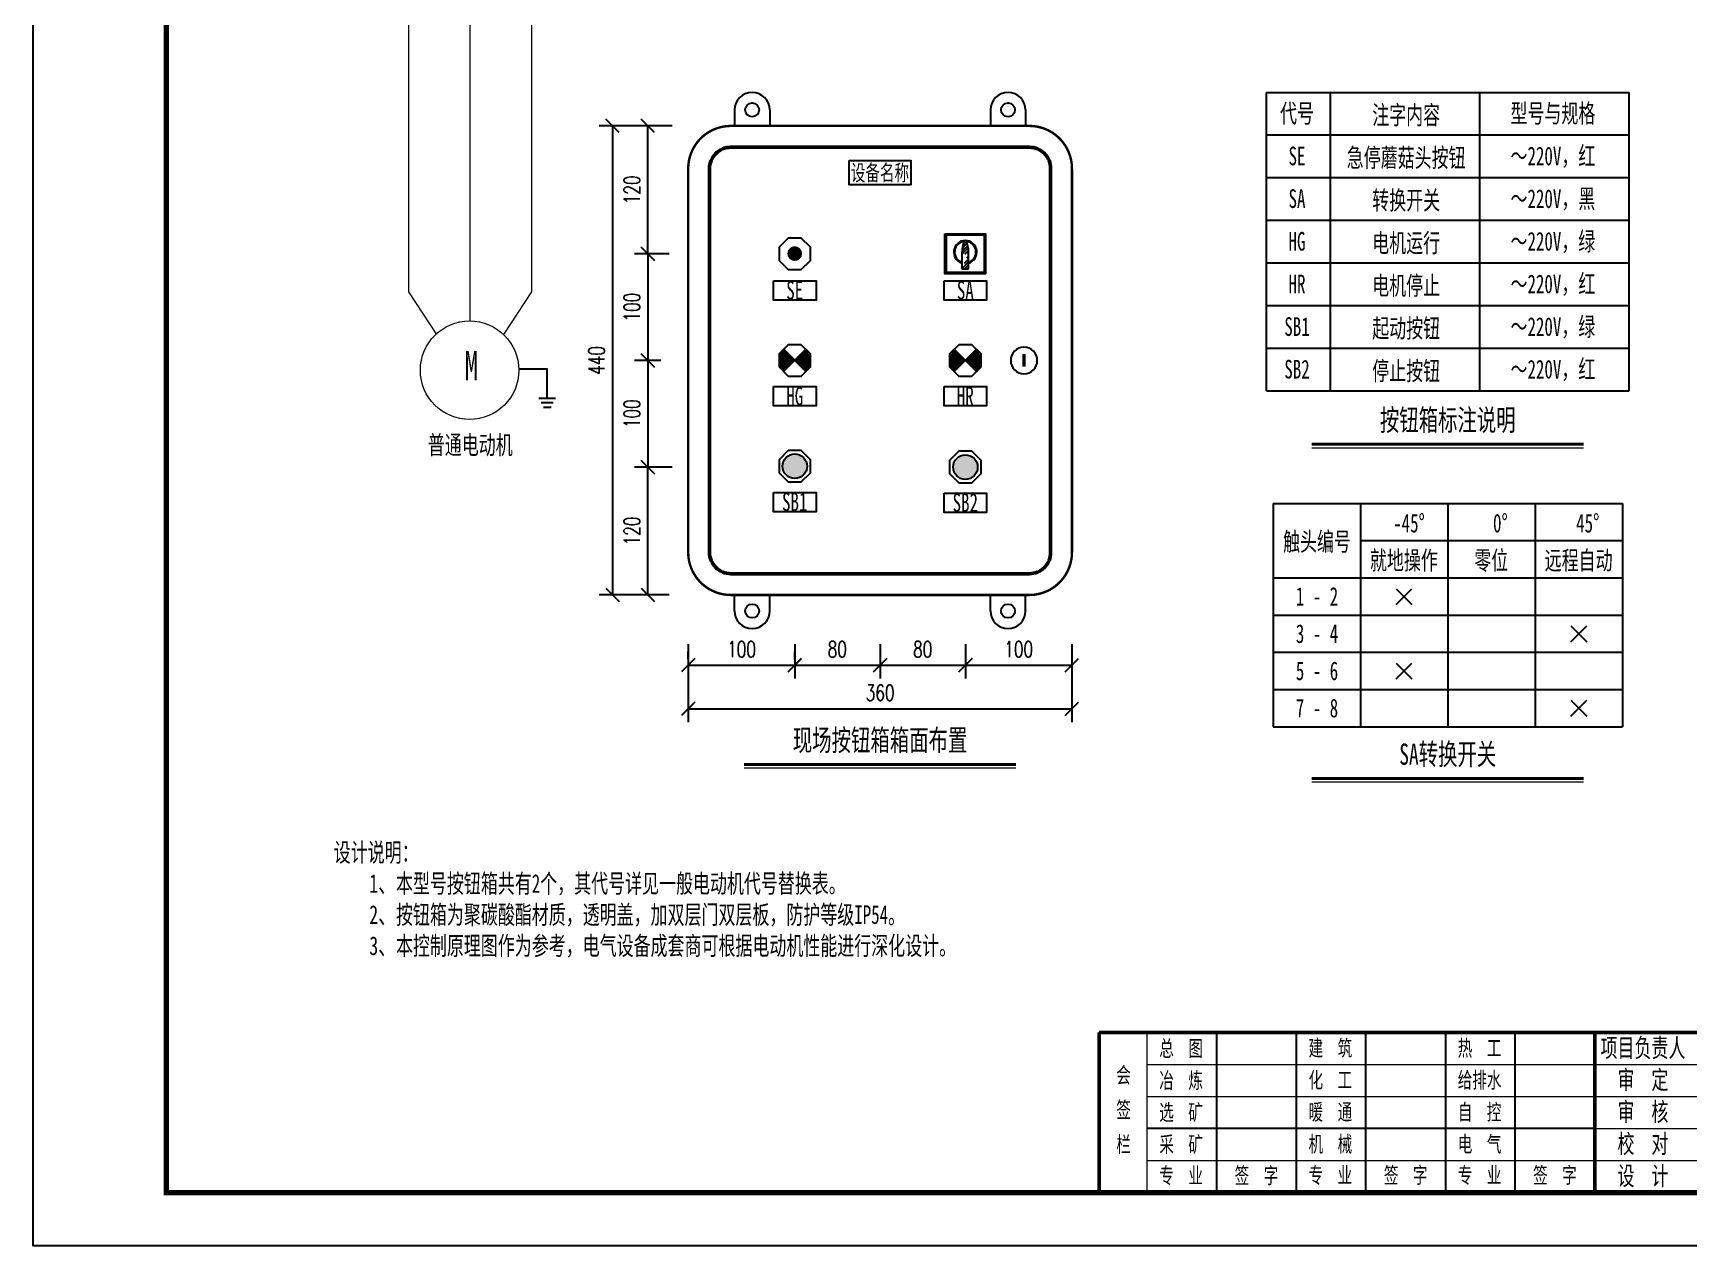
# Model space of a CAD drawing. Header units: millimetres. Extents: x 401220 to 2750366, y -101310 to 943175.
# Drawn here: x 1110532 to 1141597, y -44391 to -21639 of the extents above; entities that cross this region are included whole.
import ezdxf
from ezdxf.enums import TextEntityAlignment as Align

# ---------------------------------------------------------------- set-up
doc = ezdxf.new("R2010")
doc.units = ezdxf.units.MM
doc.linetypes.add('接地线', pattern=[1460, 500, 500, -200, 60, -200])
for name, color, linetype in [('1', 7, 'Continuous'), ('4', 1, 'Continuous'), ('MX', 3, 'Continuous'), ('TEXT', 4, 'Continuous'), ('动力平面设备层', 1, 'Continuous'), ('图框', 7, 'Continuous'), ('文字', 7, 'Continuous'), ('标注-照明', 7, 'Continuous'), ('照明平面设备层', 1, 'Continuous'), ('电气-接地设计-接地线', 3, '接地线')]:
    doc.layers.add(name, color=color, linetype=linetype)
for name, color, linetype, lineweight in [('_0', 7, 'Continuous', 25), ('CAXA0层', 7, 'Continuous', 25), ('SW', 8, 'Continuous', 20)]:
    doc.layers.add(name, color=color, linetype=linetype, lineweight=lineweight)
doc.styles.add('DIM_FONT', font='txt.shx', dxfattribs={"width": 0.7, "bigfont": 'hzdx.shx'})
doc.styles.add('标准', font='NSimSun.ttf', dxfattribs={"width": 0.667})
doc.dimstyles.new('副本 DIM20', dxfattribs={"dimtxt": 300, "dimasz": 2, "dimexe": 250, "dimexo": 300, "dimgap": 150, "dimtad": 1, "dimdec": 4, "dimlfac": 0.05, "dimzin": 0, "dimdsep": 46, "dimtxsty": 'DIM_FONT', "dimblk1": '_DIMX', "dimblk2": '_DIMX', "dimsah": 1, "dimcen": 0.09, "dimadec": 0, "dimazin": 0, "dimtfac": 1, "dimtdec": 4, "dimtix": 1, "dimtmove": 2, "dimatfit": 3, "dimldrblk": '_DIMX', "dimfxl": 250, "dimtolj": 1, "dimtzin": 0, "dimarcsym": 0})

# ---------------------------------------------------------------- blocks, each defined once
blk = doc.blocks.new('_Oblique')
at = {"color": 0, "linetype": 'ByBlock', "lineweight": -2}
blk.add_line((-0.5, -0.5), (0.5, 0.5), dxfattribs=at)
blk = doc.blocks.new('*D167')
at = {"layer": '1', "color": 3, "linetype": 'ByBlock', "lineweight": -2}
for p, q in [((1122141, -23380), (1121154, -23380)), ((1121404, -23380), (1121404, -32180)), ((1122141, -32180), (1121154, -32180))]:
    blk.add_line(p, q, dxfattribs=at)
at = {"layer": 'Defpoints', "color": 0, "linetype": 'ByBlock'}
for p in [(1122441, -23380), (1121404, -32180), (1122441, -32180)]:
    blk.add_point(p, dxfattribs=at)
at = {"layer": '1', "color": 3, "linetype": 'ByBlock', "lineweight": -2, "xscale": 250, "yscale": 250, "zscale": 250}
for p, rotation in [((1121404, -23380), 90), ((1121404, -32180), 270)]:
    blk.add_blockref('_Oblique', p, dxfattribs=dict(at, rotation=rotation))
at = {"layer": '1', "color": 7, "linetype": 'ByBlock', "insert": (1121104, -27780), "char_height": 300, "attachment_point": 5, "rotation": 90, "style": 'DIM_FONT'}
blk.add_mtext('\\A1;440', dxfattribs=at)
blk = doc.blocks.new('_DIMX')
blk.add_line((-150, 0), (150, 0))
at = {"const_width": 50}
blk.add_lwpolyline([(-70, -70), (70, 70)], dxfattribs=at)
blk = doc.blocks.new('*D168')
at = {"layer": '1', "color": 3, "linetype": 'ByBlock', "lineweight": -2}
for p, q in [((1122523, -29780), (1121818, -29780)), ((1122068, -32180), (1122068, -29780)), ((1122464, -32180), (1121818, -32180))]:
    blk.add_line(p, q, dxfattribs=at)
at = {"layer": 'Defpoints', "color": 0, "linetype": 'ByBlock'}
for p in [(1122068, -29780), (1122823, -29780), (1122764, -32180)]:
    blk.add_point(p, dxfattribs=at)
at = {"layer": '1', "color": 3, "linetype": 'ByBlock', "lineweight": -2, "xscale": 250, "yscale": 250, "zscale": 250}
for p, rotation in [((1122068, -29780), 90), ((1122068, -32180), 270)]:
    blk.add_blockref('_Oblique', p, dxfattribs=dict(at, rotation=rotation))
at = {"layer": '1', "color": 7, "linetype": 'ByBlock', "insert": (1121768, -30980), "char_height": 300, "attachment_point": 5, "rotation": 90, "style": 'DIM_FONT'}
blk.add_mtext('\\A1;120', dxfattribs=at)
blk = doc.blocks.new('*D169')
at = {"layer": '1', "color": 3, "linetype": 'ByBlock', "lineweight": -2}
for p, q in [((1122247, -27780), (1121818, -27780)), ((1122068, -27780), (1122068, -29780)), ((1122309, -29780), (1121818, -29780))]:
    blk.add_line(p, q, dxfattribs=at)
at = {"layer": 'Defpoints', "color": 0, "linetype": 'ByBlock'}
for p in [(1122547, -27780), (1122068, -29780), (1122609, -29780)]:
    blk.add_point(p, dxfattribs=at)
at = {"layer": '1', "color": 3, "linetype": 'ByBlock', "lineweight": -2, "xscale": 250, "yscale": 250, "zscale": 250}
for p, rotation in [((1122068, -27780), 90), ((1122068, -29780), 270)]:
    blk.add_blockref('_Oblique', p, dxfattribs=dict(at, rotation=rotation))
at = {"layer": '1', "color": 7, "linetype": 'ByBlock', "insert": (1121768, -28780), "char_height": 300, "attachment_point": 5, "rotation": 90, "style": 'DIM_FONT'}
blk.add_mtext('\\A1;100', dxfattribs=at)
blk = doc.blocks.new('*D170')
at = {"layer": '1', "color": 3, "linetype": 'ByBlock', "lineweight": -2}
for p, q in [((1122247, -25780), (1121818, -25780)), ((1122068, -25780), (1122068, -27780)), ((1122309, -27780), (1121818, -27780))]:
    blk.add_line(p, q, dxfattribs=at)
at = {"layer": 'Defpoints', "color": 0, "linetype": 'ByBlock'}
for p in [(1122547, -25780), (1122068, -27780), (1122609, -27780)]:
    blk.add_point(p, dxfattribs=at)
at = {"layer": '1', "color": 3, "linetype": 'ByBlock', "lineweight": -2, "xscale": 250, "yscale": 250, "zscale": 250}
for p, rotation in [((1122068, -25780), 90), ((1122068, -27780), 270)]:
    blk.add_blockref('_Oblique', p, dxfattribs=dict(at, rotation=rotation))
at = {"layer": '1', "color": 7, "linetype": 'ByBlock', "insert": (1121768, -26780), "char_height": 300, "attachment_point": 5, "rotation": 90, "style": 'DIM_FONT'}
blk.add_mtext('\\A1;100', dxfattribs=at)
blk = doc.blocks.new('*D171')
at = {"layer": '1', "color": 3, "linetype": 'ByBlock', "lineweight": -2}
for p, q in [((1122523, -23380), (1121818, -23380)), ((1122068, -25780), (1122068, -23380)), ((1122464, -25780), (1121818, -25780))]:
    blk.add_line(p, q, dxfattribs=at)
at = {"layer": 'Defpoints', "color": 0, "linetype": 'ByBlock'}
for p in [(1122068, -23380), (1122823, -23380), (1122764, -25780)]:
    blk.add_point(p, dxfattribs=at)
at = {"layer": '1', "color": 3, "linetype": 'ByBlock', "lineweight": -2, "xscale": 250, "yscale": 250, "zscale": 250}
for p, rotation in [((1122068, -23380), 90), ((1122068, -25780), 270)]:
    blk.add_blockref('_Oblique', p, dxfattribs=dict(at, rotation=rotation))
at = {"layer": '1', "color": 7, "linetype": 'ByBlock', "insert": (1121768, -24580), "char_height": 300, "attachment_point": 5, "rotation": 90, "style": 'DIM_FONT'}
blk.add_mtext('\\A1;120', dxfattribs=at)
blk = doc.blocks.new('*D172')
at = {"layer": '1', "color": 3, "linetype": 'ByBlock', "lineweight": -2}
for p, q in [((1126421, -33103), (1126421, -33748)), ((1128023, -33103), (1128023, -33748)), ((1126421, -33498), (1128023, -33498))]:
    blk.add_line(p, q, dxfattribs=at)
at = {"layer": 'Defpoints', "color": 0, "linetype": 'ByBlock'}
for p in [(1126421, -32803), (1128023, -32803), (1128023, -33498)]:
    blk.add_point(p, dxfattribs=at)
at = {"layer": '1', "color": 3, "linetype": 'ByBlock', "lineweight": -2, "xscale": 250, "yscale": 250, "zscale": 250, "rotation": 180}
blk.add_blockref('_Oblique', (1126421, -33498), dxfattribs=at)
at = {"layer": '1', "color": 3, "linetype": 'ByBlock', "lineweight": -2, "xscale": 250, "yscale": 250, "zscale": 250}
blk.add_blockref('_Oblique', (1128023, -33498), dxfattribs=at)
at = {"layer": '1', "color": 7, "linetype": 'ByBlock', "insert": (1127222, -33198), "char_height": 300, "attachment_point": 5, "style": 'DIM_FONT'}
blk.add_mtext('\\A1;80', dxfattribs=at)
blk = doc.blocks.new('*D173')
at = {"layer": '1', "color": 3, "linetype": 'ByBlock', "lineweight": -2}
for p, q in [((1128023, -33103), (1128023, -33748)), ((1130023, -33103), (1130023, -33748)), ((1128023, -33498), (1130023, -33498))]:
    blk.add_line(p, q, dxfattribs=at)
at = {"layer": 'Defpoints', "color": 0, "linetype": 'ByBlock'}
for p in [(1128023, -32803), (1130023, -32803), (1130023, -33498)]:
    blk.add_point(p, dxfattribs=at)
at = {"layer": '1', "color": 3, "linetype": 'ByBlock', "lineweight": -2, "xscale": 250, "yscale": 250, "zscale": 250, "rotation": 180}
blk.add_blockref('_Oblique', (1128023, -33498), dxfattribs=at)
at = {"layer": '1', "color": 3, "linetype": 'ByBlock', "lineweight": -2, "xscale": 250, "yscale": 250, "zscale": 250}
blk.add_blockref('_Oblique', (1130023, -33498), dxfattribs=at)
at = {"layer": '1', "color": 7, "linetype": 'ByBlock', "insert": (1129023, -33198), "char_height": 300, "attachment_point": 5, "style": 'DIM_FONT'}
blk.add_mtext('\\A1;100', dxfattribs=at)
blk = doc.blocks.new('*D174')
at = {"layer": '1', "color": 3, "linetype": 'ByBlock', "lineweight": -2}
for p, q in [((1122823, -33103), (1122823, -34564)), ((1130023, -33103), (1130023, -34564)), ((1122823, -34314), (1130023, -34314))]:
    blk.add_line(p, q, dxfattribs=at)
at = {"layer": 'Defpoints', "color": 0, "linetype": 'ByBlock'}
for p in [(1122823, -32803), (1130023, -32803), (1130023, -34314)]:
    blk.add_point(p, dxfattribs=at)
at = {"layer": '1', "color": 3, "linetype": 'ByBlock', "lineweight": -2, "xscale": 250, "yscale": 250, "zscale": 250, "rotation": 180}
blk.add_blockref('_Oblique', (1122823, -34314), dxfattribs=at)
at = {"layer": '1', "color": 3, "linetype": 'ByBlock', "lineweight": -2, "xscale": 250, "yscale": 250, "zscale": 250}
blk.add_blockref('_Oblique', (1130023, -34314), dxfattribs=at)
at = {"layer": '1', "color": 7, "linetype": 'ByBlock', "insert": (1126423, -34014), "char_height": 300, "attachment_point": 5, "style": 'DIM_FONT'}
blk.add_mtext('\\A1;360', dxfattribs=at)
blk = doc.blocks.new('*D175')
at = {"layer": '1', "color": 3, "linetype": 'ByBlock', "lineweight": -2}
for p, q in [((1122823, -33386), (1122823, -33248)), ((1122823, -33498), (1124823, -33498)), ((1124823, -33386), (1124823, -33248))]:
    blk.add_line(p, q, dxfattribs=at)
at = {"layer": 'Defpoints', "color": 0, "linetype": 'ByBlock'}
for p in [(1124823, -33498), (1122823, -33686), (1124823, -33686)]:
    blk.add_point(p, dxfattribs=at)
at = {"layer": '1', "color": 3, "linetype": 'ByBlock', "lineweight": -2, "xscale": 250, "yscale": 250, "zscale": 250, "rotation": 180}
blk.add_blockref('_Oblique', (1122823, -33498), dxfattribs=at)
at = {"layer": '1', "color": 3, "linetype": 'ByBlock', "lineweight": -2, "xscale": 250, "yscale": 250, "zscale": 250}
blk.add_blockref('_Oblique', (1124823, -33498), dxfattribs=at)
at = {"layer": '1', "color": 7, "linetype": 'ByBlock', "insert": (1123823, -33198), "char_height": 300, "attachment_point": 5, "style": 'DIM_FONT'}
blk.add_mtext('\\A1;100', dxfattribs=at)
blk = doc.blocks.new('*D176')
at = {"layer": '1', "color": 3, "linetype": 'ByBlock', "lineweight": -2}
for p, q in [((1124820, -33103), (1124820, -33748)), ((1126421, -33103), (1126421, -33748)), ((1124820, -33498), (1126421, -33498))]:
    blk.add_line(p, q, dxfattribs=at)
at = {"layer": 'Defpoints', "color": 0, "linetype": 'ByBlock'}
for p in [(1124820, -32803), (1126421, -32803), (1126421, -33498)]:
    blk.add_point(p, dxfattribs=at)
at = {"layer": '1', "color": 3, "linetype": 'ByBlock', "lineweight": -2, "xscale": 250, "yscale": 250, "zscale": 250, "rotation": 180}
blk.add_blockref('_Oblique', (1124820, -33498), dxfattribs=at)
at = {"layer": '1', "color": 3, "linetype": 'ByBlock', "lineweight": -2, "xscale": 250, "yscale": 250, "zscale": 250}
blk.add_blockref('_Oblique', (1126421, -33498), dxfattribs=at)
at = {"layer": '1', "color": 7, "linetype": 'ByBlock', "insert": (1125620, -33198), "char_height": 300, "attachment_point": 5, "style": 'DIM_FONT'}
blk.add_mtext('\\A1;80', dxfattribs=at)
blk = doc.blocks.new('铜陵有色图签02')
at = {"layer": '图框', "linetype": 'Continuous', "lineweight": 50}
for p, q in [((-38401, 3003), (-38401, 1)), ((-29100, 3001), (-29100, 0))]:
    blk.add_line(p, q, dxfattribs=at)
at = {"layer": '图框', "color": 7, "linetype": 'Continuous', "lineweight": 25}
for p, q in [((-36201, 3010), (-36201, 9)), ((-34701, 3010), (-34701, 9)), ((-33401, 3017), (-33401, 16)), ((-31901, 3017), (-31901, 16)), ((-30601, 3017), (-30601, 16)), ((-29100, 1201), (-37501, 1201))]:
    blk.add_line(p, q, dxfattribs=at)
at = {"layer": '图框', "lineweight": 70, "const_width": 70}
blk.add_lwpolyline([(-17980, 3001), (0, 3001), (-38401, 3001)], dxfattribs=at)
at = {"layer": '图框', "color": 7, "linetype": 'Continuous', "lineweight": 25, "const_width": 25}
for points in [[(-37501, 3000), (-37501, 0)], [(-23100, 2401), (-37501, 2401)], [(-23100, 1801), (-37501, 1801)], [(-23100, 1201), (-29100, 1201)], [(-12900, 600), (-18000, 600), (-37501, 600)]]:
    blk.add_lwpolyline(points, dxfattribs=at)
at = {"layer": '图框', "linetype": 'Continuous', "lineweight": 70, "const_width": 70}
blk.add_lwpolyline([(-38401, 1), (0, 0)], dxfattribs=at)
at = {"layer": 'TEXT', "color": 7, "lineweight": 25, "style": '标准', "width": 0.667}
for s, height, p in [('总  图', 300, (-36862, 2555)), ('建  筑', 300, (-34062, 2562)), ('热  工', 300, (-31262, 2562)), ('项目负责人', 350, (-28197, 2541)), ('会', 300, (-37942, 2054)), ('冶  炼', 300, (-36862, 1955)), ('化  工', 300, (-34062, 1962)), ('给排水', 300, (-31262, 1962)), ('审  定', 350, (-28197, 1941)), ('签', 300, (-37942, 1404)), ('选  矿', 300, (-36862, 1355)), ('暖  通', 300, (-34062, 1362)), ('自  控', 300, (-31262, 1362)), ('审  核', 350, (-28197, 1341)), ('栏', 300, (-37942, 754)), ('采  矿', 300, (-36862, 754)), ('机  械', 300, (-34062, 761)), ('电  气', 300, (-31262, 761)), ('校  对', 350, (-28197, 741)), ('专  业', 300, (-36862, 170)), ('签  字', 300, (-35449, 170)), ('专  业', 300, (-34062, 177)), ('签  字', 300, (-32649, 177)), ('专  业', 300, (-31262, 177)), ('签  字', 300, (-29849, 177)), ('设  计', 350, (-28197, 139))]:
    blk.add_text(s, height=height, dxfattribs=at).set_placement(p, align=Align.CENTER)

msp = doc.modelspace()

# ---------------------------------------------------------------- hatches: boundary and pattern name
at = {"linetype": 'ByBlock', "lineweight": 25}
h = msp.add_hatch(dxfattribs=at)
h.set_pattern_fill('ANSI31', color=3, scale=184.8, style=0)
h.set_pattern_definition([(45, (560420.17, -25585.1), (-16.3341666, 16.3341666), [])])
h.paths.add_polyline_path([(1124822.53034, -27780.06184), (1124613.62666, -27570.811, 0.1991281417), (1124526.85034, -27780.06184, 0.1986966109), (1124613.2795, -27988.96552)])
h.paths.add_polyline_path([(1125031.78118, -27571.15816), (1124822.53034, -27780.06184), (1125031.43402, -27989.31268, 0.1991281417), (1125118.21034, -27780.06184, 0.1986966109)])
h = msp.add_hatch(dxfattribs=at)
h.set_pattern_fill('ANSI31', color=1, scale=184.8, style=0)
h.set_pattern_definition([(45, (565010.023, -25585.1), (-16.3341666, 16.3341666), [])])
h.paths.add_polyline_path([(1128022.53034, -27780.06184), (1127813.62666, -27570.811, 0.1991281417), (1127726.85034, -27780.06184, 0.1986966109), (1127813.2795, -27988.96552)])
h.paths.add_polyline_path([(1128231.78118, -27571.15816), (1128022.53034, -27780.06184), (1128231.43402, -27989.31268, 0.1991281417), (1128318.21034, -27780.06184, 0.1986966109)])
at = {"layer": '文字', "linetype": 'ByBlock', "ltscale": 0.2}
h = msp.add_hatch(dxfattribs=at)
h.set_pattern_fill('ANSI31', color=0, scale=308, style=0)
h.set_pattern_definition([(45, (-2236082.063, 1347192.667), (-27.22361108, 27.22361108), [])])
edge = h.paths.add_edge_path()
edge.add_line((1128083.47993, -26058.71138), (1128083.47993, -25783.41336))
edge.add_line((1127958.77683, -25783.41385), (1127958.77683, -26058.71138))
edge.add_arc((1127187.09547, -25783.41385), 896.38446, 359.999999998, 366.231131725)
edge.add_arc((1127602.91757, -25738.01249), 478.09114, 6.231131717, 14.766974326)
edge.add_arc((1127861.81032, -25669.7697), 210.3552, 14.766974338, 32.471625257)
edge.add_arc((1128021.12838, -25568.38379), 21.51308, 32.47162527, 90.000000016)
edge.add_arc((1128021.12838, -25568.38379), 21.51308, 90.000000007, 147.528374752)
edge.add_arc((1128180.44644, -25669.7697), 210.3552, 147.528374742, 165.233025661)
edge.add_arc((1128439.33919, -25738.01249), 478.09114, 165.233025662, 173.76886827)
edge.add_arc((1128855.16129, -25783.41385), 896.38446, 173.768868275, 180.000000001)
edge.add_line((1127958.77683, -26058.71138), (1128083.47993, -26058.71138))
at = {"layer": '电气-接地设计-接地线', "linetype": 'ByBlock', "ltscale": 0.2}
h = msp.add_hatch(color=1, dxfattribs=at)
edge = h.paths.add_edge_path()
edge.add_arc((1124821.13748, -25775.59129), 138.20891, 0, 360)
h = msp.add_hatch(color=3, dxfattribs=at)
edge = h.paths.add_edge_path()
edge.add_arc((1124822.53034, -29764.54423), 230.34819, 0, 360)
h = msp.add_hatch(color=1, dxfattribs=at)
edge = h.paths.add_edge_path()
edge.add_arc((1128022.53034, -29780.06184), 230.34819, 0, 360)

# ---------------------------------------------------------------- linework, layer by layer
at = {"color": 0, "linetype": 'ByBlock', "lineweight": 25}
for p, q in [((1127958.77683, -25783.41385), (1127958.77683, -26058.71138)), ((1128083.47993, -26058.71138), (1128083.47993, -25783.41336)), ((1127958.77683, -26058.71138), (1128083.47993, -26058.71138))]:
    msp.add_line(p, q, dxfattribs=at)
at = {"color": 3, "linetype": 'ByBlock', "lineweight": 25}
for p, q in [((1125031.78118, -27571.15816), (1124613.2795, -27988.96552)), ((1125031.43402, -27989.31268), (1124613.62666, -27570.811))]:
    msp.add_line(p, q, dxfattribs=at)
at = {"color": 1, "linetype": 'ByBlock', "lineweight": 25}
for p, q in [((1128231.78118, -27571.15816), (1127813.2795, -27988.96552)), ((1128231.43402, -27989.31268), (1127813.62666, -27570.811))]:
    msp.add_line(p, q, dxfattribs=at)
at = {"color": 252, "linetype": 'ByBlock', "lineweight": 50}
for points in [[(1123622.53034, -23780.06184, 0.4142135624), (1123222.53034, -24180.06184)], [(1129622.53034, -24180.06184, 0.4142135624), (1129222.53034, -23780.06184)], [(1123222.53034, -31380.06184, 0.4142135624), (1123622.53034, -31780.06184)], [(1129222.53034, -31780.06184, 0.4142135624), (1129622.53034, -31380.06184)]]:
    msp.add_lwpolyline(points, format="xyb", dxfattribs=at)
for points in [[(1123622.53034, -23780.06184), (1129222.53034, -23780.06184)], [(1123222.53034, -31380.06184), (1123222.53034, -24180.06184)], [(1129622.53034, -24180.06184), (1129622.53034, -31380.06184)], [(1129222.53034, -31780.06184), (1123622.53034, -31780.06184)]]:
    msp.add_lwpolyline(points, dxfattribs=at)
at = {"color": 0, "linetype": 'ByBlock', "lineweight": 25}
for points in [[(1125842.89739, -24030.06184), (1127002.16329, -24030.06184), (1127002.16329, -24486.08794), (1125842.89739, -24486.08794)], [(1127639.95512, -25401.65332), (1128402.38972, -25401.65332), (1128402.38972, -26153.92524), (1127639.95512, -26153.92524)], [(1124423.46635, -26286.89164), (1125221.59433, -26286.89164), (1125221.59433, -26649.7114), (1124423.46635, -26649.7114)], [(1127623.46635, -26286.89164), (1128421.59433, -26286.89164), (1128421.59433, -26649.7114), (1127623.46635, -26649.7114)], [(1124423.46635, -28271.37146), (1125221.59433, -28271.37146), (1125221.59433, -28634.19122), (1124423.46635, -28634.19122)], [(1127623.46635, -28271.37146), (1128421.59433, -28271.37146), (1128421.59433, -28634.19122), (1127623.46635, -28634.19122)], [(1124423.46635, -30255.85128), (1125221.59433, -30255.85128), (1125221.59433, -30618.67104), (1124423.46635, -30618.67104)], [(1127623.46635, -30271.36889), (1128421.59433, -30271.36889), (1128421.59433, -30634.18865), (1127623.46635, -30634.18865)]]:
    msp.add_lwpolyline(points, close=True, dxfattribs=at)
at = {"linetype": 'ByBlock', "lineweight": 25}
for points in [[(1124700.05567, -25484.38441), (1124526.85034, -25657.58975), (1124526.85034, -25902.53908), (1124700.05567, -26075.74441), (1124945.00501, -26075.74441), (1125118.21034, -25902.53908), (1125118.21034, -25657.58975), (1124945.00501, -25484.38441)], [(1124700.05567, -29468.86166), (1124526.85034, -29642.06699), (1124526.85034, -29887.01633), (1124700.05567, -30060.22166), (1124945.00501, -30060.22166), (1125118.21034, -29887.01633), (1125118.21034, -29642.06699), (1124945.00501, -29468.86166)], [(1127900.05567, -29484.37927), (1127726.85034, -29657.5846), (1127726.85034, -29902.53393), (1127900.05567, -30075.73927), (1128145.00501, -30075.73927), (1128318.21034, -29902.53393), (1128318.21034, -29657.5846), (1128145.00501, -29484.37927)]]:
    msp.add_lwpolyline(points, close=True, dxfattribs=at)
at = {"color": 0, "linetype": 'ByBlock', "lineweight": 25}
msp.add_lwpolyline([(1128083.47993, -25783.41385), (1128078.18422, -25686.12071), (1128065.21759, -25616.15259, 0.077405152), (1128039.27805, -25556.83381), (1128021.12838, -25546.87071), (1128002.97872, -25556.83381), (1127977.03918, -25616.15259, 0.0372618705), (1127964.07255, -25686.12071), (1127958.77683, -25783.41385)], format="xyb", dxfattribs=at)
at = {"color": 3, "linetype": 'ByBlock', "lineweight": 25}
msp.add_lwpolyline([(1124700.05567, -27484.38184), (1124526.85034, -27657.58717), (1124526.85034, -27902.53651), (1124700.05567, -28075.74184), (1124945.00501, -28075.74184), (1125118.21034, -27902.53651), (1125118.21034, -27657.58717), (1124945.00501, -27484.38184)], close=True, dxfattribs=at)
at = {"color": 1, "linetype": 'ByBlock', "lineweight": 25}
msp.add_lwpolyline([(1127900.05567, -27484.38184), (1127726.85034, -27657.58717), (1127726.85034, -27902.53651), (1127900.05567, -28075.74184), (1128145.00501, -28075.74184), (1128318.21034, -27902.53651), (1128318.21034, -27657.58717), (1128145.00501, -27484.38184)], close=True, dxfattribs=at)
at = {"color": 3, "linetype": 'ByBlock', "const_width": 64}
msp.add_lwpolyline([(1129122.7866, -27660.24119), (1129122.7866, -27896.20548)], dxfattribs=at)
at = {"color": 0, "linetype": 'ByBlock', "lineweight": 25}
for radius, start, end in [(216.4831, 286.73947867, 253.26052133), (200.7336, 288.096502572, 251.903497428)]:
    msp.add_arc((1128021.12838, -25747.60431), radius, start, end, dxfattribs=at)
at = {"color": 3, "linetype": 'ByBlock'}
for start, end in [(90, 270), (270, 90)]:
    msp.add_arc((1129122.53034, -27780.06184), 250, start, end, dxfattribs=at)
at = {"layer": '4', "color": 0, "linetype": 'ByBlock'}
for p, q in [((1123692.53034, -23080.06184), (1123692.53034, -23380.06184)), ((1124352.53034, -23080.06184), (1124352.53034, -23380.06184)), ((1128492.53034, -23080.06184), (1128492.53034, -23380.06184)), ((1129152.53034, -23080.06184), (1129152.53034, -23380.06184)), ((1123692.53034, -32480.06184), (1123692.53034, -32180.06184)), ((1124352.53034, -32480.06184), (1124352.53034, -32180.06184)), ((1128492.53034, -32480.06184), (1128492.53034, -32180.06184)), ((1129152.53034, -32480.06184), (1129152.53034, -32180.06184))]:
    msp.add_line(p, q, dxfattribs=at)
at = {"layer": '4', "color": 0, "linetype": 'ByBlock', "const_width": 45}
for points in [[(1123622.53034, -23380.06184, 0.4142135624), (1122822.53034, -24180.06184)], [(1130022.53034, -24180.06184, 0.4142135624), (1129222.53034, -23380.06184)], [(1122822.53034, -31380.06184, 0.4142135624), (1123622.53034, -32180.06184)], [(1129222.53034, -32180.06184, 0.4142135624), (1130022.53034, -31380.06184)]]:
    msp.add_lwpolyline(points, format="xyb", dxfattribs=at)
for points in [[(1123622.53034, -23380.06184), (1129222.53034, -23380.06184)], [(1122822.53034, -31380.06184), (1122822.53034, -24180.06184)], [(1130022.53034, -24180.06184), (1130022.53034, -31380.06184)], [(1129222.53034, -32180.06184), (1123622.53034, -32180.06184)]]:
    msp.add_lwpolyline(points, dxfattribs=at)
at = {"layer": '4', "color": 0, "linetype": 'ByBlock'}
for centre in [(1124022.53034, -23080.06184), (1128822.53034, -23080.06184), (1124022.53034, -32480.06184), (1128822.53034, -32480.06184)]:
    msp.add_circle(centre, 130, dxfattribs=at)
for centre, start, end in [((1124022.53034, -23080.06184), 0, 180), ((1128822.53034, -23080.06184), 0, 180), ((1124022.53034, -32480.06184), 180, 0), ((1128822.53034, -32480.06184), 180, 0)]:
    msp.add_arc(centre, 330, start, end, dxfattribs=at)
at = {"layer": '_0', "color": 0, "linetype": 'ByBlock'}
msp.add_line((1119645.34258, -27937.19003), (1120177.63662, -27937.19003), dxfattribs=at)
at = {"layer": '_0', "linetype": 'ByBlock'}
msp.add_line((1120177.63662, -28485.55994), (1120177.63662, -27933.17604), dxfattribs=at)
at = {"layer": 'CAXA0层', "color": 2, "linetype": 'ByBlock', "lineweight": 40}
for p, q in [((1134524.12782, -29351.79048), (1139622.27311, -29351.79048)), ((1123873.68543, -35357.7088), (1128971.83072, -35357.7088)), ((1134524.12782, -35621.14438), (1139622.27311, -35621.14438))]:
    msp.add_line(p, q, dxfattribs=at)
at = {"layer": 'CAXA0层', "color": 2, "linetype": 'ByBlock', "lineweight": 0}
for p, q in [((1134524.12782, -29417.27341), (1139622.27311, -29417.27341)), ((1123873.68543, -35423.19173), (1128971.83072, -35423.19173)), ((1134524.12782, -35686.62731), (1139622.27311, -35686.62731))]:
    msp.add_line(p, q, dxfattribs=at)
at = {"layer": 'MX', "color": 7, "linetype": 'ByBlock', "lineweight": 20}
for p, q in [((1117572.48115, -20814.17572), (1117572.48115, -26493.45005)), ((1118727.34675, -20823.0308), (1118727.34675, -27039.29446)), ((1119882.21235, -20823.0308), (1119882.21235, -26493.45005)), ((1117572.48115, -26493.45005), (1118098.7371, -27291.27562)), ((1119882.21235, -26493.45005), (1119355.95641, -27291.27562))]:
    msp.add_line(p, q, dxfattribs=at)
msp.add_circle((1118721.81547, -27963.17039), 923.89248, dxfattribs=at)
at = {"layer": 'SW', "color": 7, "linetype": 'ByBlock', "lineweight": 25}
for p, q in [((1133673.20047, -22750.06184), (1134873.20047, -22750.06184)), ((1133673.20047, -23550.06184), (1133673.20047, -22750.06184)), ((1134873.20047, -22750.06184), (1137673.20047, -22750.06184)), ((1134873.20047, -23550.06184), (1134873.20047, -22750.06184)), ((1137673.20047, -23550.06184), (1137673.20047, -22750.06184)), ((1137673.20047, -22750.06184), (1140473.20047, -22750.06184)), ((1140473.20047, -23550.06184), (1140473.20047, -22750.06184)), ((1133673.20047, -23550.06184), (1134873.20047, -23550.06184)), ((1133673.20047, -24350.06184), (1133673.20047, -23550.06184)), ((1134873.20047, -23550.06184), (1137673.20047, -23550.06184)), ((1134873.20047, -24350.06184), (1134873.20047, -23550.06184)), ((1137673.20047, -24350.06184), (1137673.20047, -23550.06184)), ((1137673.20047, -23550.06184), (1140473.20047, -23550.06184)), ((1140473.20047, -24350.06184), (1140473.20047, -23550.06184)), ((1140473.20047, -24350.06184), (1140473.20047, -23550.06184)), ((1133673.20047, -25150.06184), (1133673.20047, -24350.06184)), ((1133673.20047, -24350.06184), (1134873.20047, -24350.06184)), ((1134873.20047, -25150.06184), (1134873.20047, -24350.06184)), ((1134873.20047, -24350.06184), (1137673.20047, -24350.06184)), ((1137673.20047, -25150.06184), (1137673.20047, -24350.06184)), ((1137673.20047, -24350.06184), (1140473.20047, -24350.06184)), ((1140473.20047, -25150.06184), (1140473.20047, -24350.06184)), ((1140473.20047, -25150.06184), (1140473.20047, -24350.06184)), ((1133673.20047, -25150.06184), (1134873.20047, -25150.06184)), ((1133673.20047, -25950.06184), (1133673.20047, -25150.06184)), ((1134873.20047, -25150.06184), (1137673.20047, -25150.06184)), ((1134873.20047, -25950.06184), (1134873.20047, -25150.06184)), ((1137673.20047, -25950.06184), (1137673.20047, -25150.06184)), ((1137673.20047, -25150.06184), (1140473.20047, -25150.06184)), ((1140473.20047, -25950.06184), (1140473.20047, -25150.06184)), ((1140473.20047, -25950.06184), (1140473.20047, -25150.06184)), ((1133673.20047, -26750.06184), (1133673.20047, -25950.06184)), ((1133673.20047, -25950.06184), (1134873.20047, -25950.06184)), ((1134873.20047, -26750.06184), (1134873.20047, -25950.06184)), ((1134873.20047, -25950.06184), (1137673.20047, -25950.06184)), ((1137673.20047, -26750.06184), (1137673.20047, -25950.06184)), ((1137673.20047, -25950.06184), (1140473.20047, -25950.06184)), ((1140473.20047, -26750.06184), (1140473.20047, -25950.06184)), ((1140473.20047, -26750.06184), (1140473.20047, -25950.06184)), ((1133673.20047, -26750.06184), (1134873.20047, -26750.06184)), ((1133673.20047, -27550.06184), (1133673.20047, -26750.06184)), ((1134873.20047, -26750.06184), (1137673.20047, -26750.06184)), ((1134873.20047, -27550.06184), (1134873.20047, -26750.06184)), ((1137673.20047, -27550.06184), (1137673.20047, -26750.06184)), ((1137673.20047, -26750.06184), (1140473.20047, -26750.06184)), ((1140473.20047, -27550.06184), (1140473.20047, -26750.06184)), ((1140473.20047, -27550.06184), (1140473.20047, -26750.06184)), ((1133673.20047, -27550.06184), (1134873.20047, -27550.06184)), ((1133673.20047, -28350.06184), (1133673.20047, -27550.06184)), ((1134873.20047, -27550.06184), (1137673.20047, -27550.06184)), ((1134873.20047, -28350.06184), (1134873.20047, -27550.06184)), ((1137673.20047, -27550.06184), (1140473.20047, -27550.06184)), ((1137673.20047, -28350.06184), (1137673.20047, -27550.06184)), ((1140473.20047, -28350.06184), (1140473.20047, -27550.06184)), ((1133673.20047, -28350.06184), (1134873.20047, -28350.06184)), ((1134873.20047, -28350.06184), (1137673.20047, -28350.06184)), ((1137673.20047, -28350.06184), (1140473.20047, -28350.06184)), ((1133794.43695, -30462.48999), (1140351.96399, -30462.48999)), ((1133794.43695, -30462.48999), (1133794.43695, -34651.54349)), ((1135433.81871, -30462.48999), (1135433.81871, -34651.54349)), ((1137073.20047, -30462.48999), (1137073.20047, -34651.54349)), ((1138712.58223, -30462.48999), (1138712.58223, -34651.54349)), ((1140351.96399, -30462.48999), (1140351.96399, -34651.54349)), ((1135433.81871, -31160.66557), (1140351.96399, -31160.66557)), ((1133794.43695, -31858.84115), (1140351.96399, -31858.84115)), ((1136105.40418, -32061.57712), (1136401.61499, -32357.78793)), ((1136105.40418, -32357.78793), (1136401.61499, -32061.57712)), ((1133794.43695, -32557.01674), (1140351.96399, -32557.01674)), ((1139384.1677, -32759.7527), (1139680.37852, -33055.96351)), ((1139384.1677, -33055.96351), (1139680.37852, -32759.7527)), ((1133794.43695, -33255.19232), (1140351.96399, -33255.19232)), ((1136105.40418, -33457.92828), (1136401.61499, -33754.13909)), ((1136105.40418, -33754.13909), (1136401.61499, -33457.92828)), ((1133794.43695, -33953.3679), (1140351.96399, -33953.3679)), ((1139384.1677, -34156.10386), (1139680.37852, -34452.31468)), ((1139384.1677, -34452.31468), (1139680.37852, -34156.10386)), ((1133794.43695, -34651.54349), (1140351.96399, -34651.54349)), ((1133794.43695, -34651.54349), (1140351.96399, -34651.54349)), ((1133794.43695, -34651.54349), (1140351.96399, -34651.54349))]:
    msp.add_line(p, q, dxfattribs=at)
at = {"layer": '动力平面设备层', "color": 0, "linetype": 'ByBlock', "lineweight": -3, "ltscale": 100}
for p, q in [((1120022.86503, -28485.55994), (1120332.40822, -28485.55994)), ((1120064.57492, -28569.77442), (1120290.69832, -28569.77442)), ((1120106.28481, -28653.98889), (1120248.98843, -28653.98889))]:
    msp.add_line(p, q, dxfattribs=at)
at = {"layer": '图框', "linetype": 'Continuous', "lineweight": 100, "const_width": 100}
msp.add_lwpolyline([(1113032.21765, -43390.99248), (1168932.21765, -43390.99248), (1168932.21765, -3390.99248), (1113032.21765, -3390.99248)], close=True, dxfattribs=at)
at = {"layer": '标注-照明', "color": 0, "linetype": 'ByBlock'}
msp.add_lwpolyline([(1127666.31238, -25421.43594), (1128375.94438, -25421.43594), (1128375.94438, -26131.06794), (1127666.31238, -26131.06794)], close=True, dxfattribs=at)
at = {"layer": '照明平面设备层', "color": 0, "lineweight": -3, "ltscale": 100}
msp.add_lwpolyline([(1110532.21765, -2390.99248), (1169932.21765, -2390.99248), (1169932.21765, -44390.99248), (1110532.21765, -44390.99248)], close=True, dxfattribs=at)
at = {"layer": '电气-接地设计-接地线', "color": 3, "linetype": 'ByBlock', "ltscale": 0.2}
msp.add_circle((1124822.53034, -29764.54423), 230.34819, dxfattribs=at)
at = {"layer": '电气-接地设计-接地线', "color": 1, "linetype": 'ByBlock', "ltscale": 0.2}
msp.add_circle((1128022.53034, -29780.06184), 230.34819, dxfattribs=at)

# ---------------------------------------------------------------- block references
at = {"layer": '图框', "lineweight": 25}
msp.add_blockref('铜陵有色图签02', (1168932.21765, -43390.99248), dxfattribs=at)

# ---------------------------------------------------------------- texts
at = {"layer": 'SW', "color": 7, "linetype": 'ByBlock', "lineweight": 25, "style": '标准', "width": 0.667}
for s, height, p in [('代号', 350, (1134244.52946, -23319.1484)), ('注字内容', 350, (1136292.46873, -23350.06184)), ('型号与规格', 350, (1139045.33151, -23319.1484)), ('SE', 350, (1134244.52946, -24119.1484)), ('急停蘑菇头按钮', 350, (1136292.46873, -24150.06184)), ('～220V，红', 350, (1139045.33151, -24119.1484)), ('设备名称', 300, (1126419.67221, -24408.32434)), ('～220V，黑', 350, (1139045.33151, -24919.1484)), ('SA', 350, (1134244.52946, -24919.1484)), ('转换开关', 350, (1136292.46873, -24950.06184)), ('HG', 350, (1134244.52946, -25719.1484)), ('电机运行', 350, (1136292.46873, -25750.06184)), ('～220V，绿', 350, (1139045.33151, -25719.1484)), ('SE', 350, (1124821.17242, -26637.5138)), ('SA', 350, (1128021.17242, -26637.5138)), ('HR', 350, (1134244.52946, -26519.1484)), ('电机停止', 350, (1136292.46873, -26550.06184)), ('～220V，红', 350, (1139045.33151, -26519.1484)), ('SB1', 350, (1134244.52946, -27319.1484)), ('起动按钮', 350, (1136292.46873, -27350.06184)), ('～220V，绿', 350, (1139045.33151, -27319.1484)), ('SB2', 350, (1134244.52946, -28119.1484)), ('停止按钮', 350, (1136292.46873, -28150.06184)), ('～220V，红', 350, (1139045.33151, -28119.1484)), ('HG', 350, (1124821.17242, -28621.99362)), ('HR', 350, (1128021.17242, -28621.99362)), ('SB1', 350, (1124821.17242, -30606.47344)), ('SB2', 350, (1128021.17242, -30621.99105)), ('-45°', 350, (1136345.87836, -31006.42436)), ('0°', 350, (1138060.52261, -31006.42436)), ('45°', 350, (1139699.16948, -31006.42436)), ('触头编号', 350, (1134619.64742, -31352.06656)), ('就地操作', 350, (1136249.82887, -31704.59994)), ('零位', 350, (1137889.21063, -31704.59994)), ('远程自动', 350, (1139528.59239, -31704.59994)), ('1 - 2', 350, (1134619.64742, -32381.37815)), ('3 - 4', 350, (1134619.64742, -33079.55373)), ('5 - 6', 350, (1134619.64742, -33777.72931)), ('7 - 8', 350, (1134619.64742, -34475.9049))]:
    msp.add_text(s, height=height, dxfattribs=at).set_placement(p, align=Align.CENTER)
at = {"layer": 'SW', "color": 2, "linetype": 'ByBlock', "lineweight": 25, "style": '标准', "width": 0.667}
for s, p in [('按钮箱标注说明', (1137072.97274, -29096.77646)), ('现场按钮箱箱面布置', (1126422.53034, -35102.69477)), ('SA转换开关', (1137072.97274, -35366.13035))]:
    msp.add_text(s, height=400, dxfattribs=at).set_placement(p, align=Align.CENTER)
at = {"layer": 'SW', "color": 4, "linetype": 'ByBlock', "lineweight": 25, "style": '标准', "width": 0.667}
msp.add_text('普通电动机', height=350, dxfattribs=at).set_placement((1118733.22458, -29539.61524), align=Align.CENTER)
at = {"layer": 'SW', "color": 0, "linetype": 'ByBlock', "lineweight": 25, "insert": (1116172.63807, -36834.19019), "char_height": 350, "width": 15549.5365845, "attachment_point": 1, "style": '标准'}
msp.add_mtext('设计说明：\\P{\\W0.7;    1、\\W0.667;\\C7;本型号按钮箱共有2个，其代号详见一般电动机代号替换表。\\P\\W0.7;\\C0;    2、\\W0.667;\\C7;按钮箱为聚碳酸酯材质，透明盖，加双层门双层板，防护等级IP54。\\P\\W0.7;\\C0;    3、\\W0.667;\\C7;本控制原理图作为参考，电气设备成套商可根据电动机性能进行深化设计。}', dxfattribs=at)
at = {"layer": 'TEXT', "color": 7, "linetype": 'ByBlock', "ltscale": 100, "style": '标准', "width": 0.667}
msp.add_text('M', height=550, dxfattribs=at).set_placement((1118754.55288, -28150.38148), align=Align.CENTER)

# ---------------------------------------------------------------- dimensions: what is measured, and where the dimension line sits
at = {"layer": '1', "color": 0, "linetype": 'ByBlock'}
for base, p1, p2, angle, picture, middle in [((1121404.16448, -32180.06184), (1122440.68931, -23380.06184), (1122440.68931, -32180.06184), 90, '*D167', (1121104.16448, -27780.06184)), ((1122068.17695, -23380.06184), (1122763.80627, -25780.06184), (1122822.53034, -23380.06184), 270, '*D171', (1121768.17695, -24580.06184)), ((1122068.17695, -27780.06184), (1122546.8737, -25780.06184), (1122608.95131, -27780.06184), 270, '*D170', (1121768.17695, -26780.06184)), ((1122068.17695, -29780.06184), (1122546.8737, -27780.06184), (1122608.95131, -29780.06184), 270, '*D169', (1121768.17695, -28780.06184)), ((1122068.17695, -29780.06184), (1122763.80627, -32180.06184), (1122822.53034, -29780.06184), 270, '*D168', (1121768.17695, -30980.06184))]:
    dim = msp.add_linear_dim(base=base, p1=p1, p2=p2, angle=angle, dimstyle='副本 DIM20', override={"dimasz": 250, "dimblk1": 'Oblique', "dimblk2": 'Oblique'}, dxfattribs=at)
    dim.commit()
    dim.dimension.update_dxf_attribs({"geometry": picture, "text_midpoint": middle})
for base, p1, p2, picture, middle in [((1130022.53034, -34313.617), (1122822.53034, -32802.75932), (1130022.53034, -32802.75932), '*D174', (1126422.53034, -34013.617)), ((1126421.17242, -33498.38864), (1124819.8145, -32802.75932), (1126421.17242, -32802.75932), '*D176', (1125620.49346, -33198.38864)), ((1128022.53034, -33498.38864), (1126421.17242, -32802.75932), (1128022.53034, -32802.75932), '*D172', (1127221.85138, -33198.38864)), ((1130022.53034, -33498.38864), (1128022.53034, -32802.75932), (1130022.53034, -32802.75932), '*D173', (1129022.53034, -33198.38864)), ((1124822.53034, -33498.38864), (1122822.53034, -33686.20983), (1124822.53034, -33686.20983), '*D175', (1123822.53034, -33198.38864))]:
    dim = msp.add_linear_dim(base=base, p1=p1, p2=p2, dimstyle='副本 DIM20', override={"dimasz": 250, "dimblk1": 'Oblique', "dimblk2": 'Oblique'}, dxfattribs=at)
    dim.commit()
    dim.dimension.update_dxf_attribs({"geometry": picture, "text_midpoint": middle})

doc.saveas('drawing.dxf')
